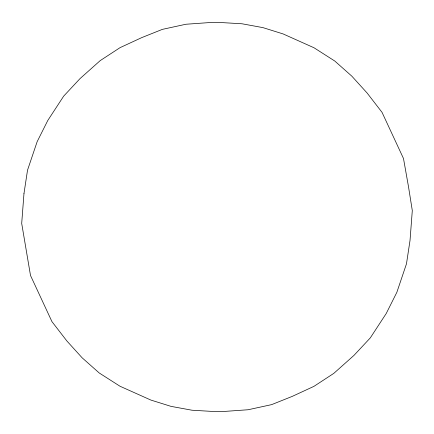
<?xml version="1.0" encoding="UTF-8"?>
<svg xmlns="http://www.w3.org/2000/svg" width="434" height="434" viewBox="0 0 434 434"><rect width="100%" height="100%" fill="white"/><g stroke="black" fill="none" stroke-linecap="round" stroke-linejoin="round"><path stroke-width="0.65" d="M23.973 193.58L21.7 223.434L30.505 275.481L51.95 321.632L66.896 340.999L82.151 357.817L99.218 372.969L119.974 386.227L150.886 400.067L171.034 406.37L191.964 410.217L212.877 411.448L222.517 411.562L248.091 409.75L271.63 404.629L292.245 396.388L313.934 386.358L333.795 373.381L353.965 355.397L370.316 337.874L386.233 313.494L396.855 292.315L406.479 263.812L410.027 240.42L412.3 210.566L408.502 186.739L403.495 158.518L382.05 112.368L367.104 93.001L351.849 76.183L334.782 61.031L314.026 47.773L283.114 33.933L262.966 27.63L242.036 23.783L221.123 22.552L211.483 22.438L185.909 24.25L162.37 29.371L141.755 37.612L120.066 47.642L100.205 60.619L80.035 78.603L63.684 96.126L47.767 120.506L37.145 141.685L27.521 170.188L23.973 193.58"/></g></svg>
